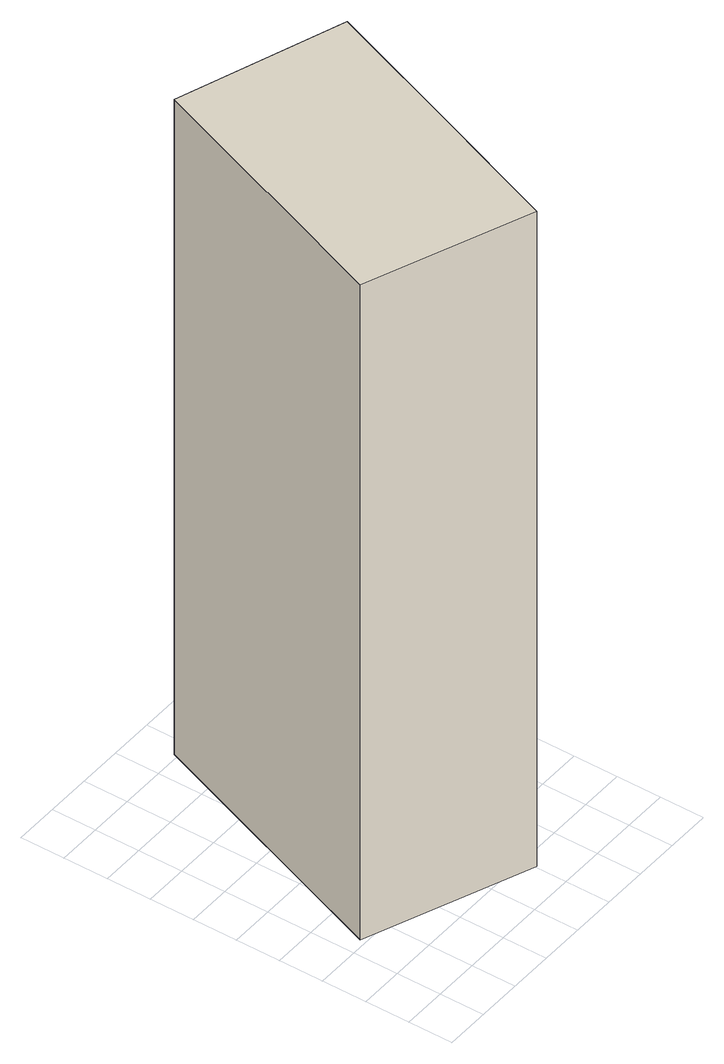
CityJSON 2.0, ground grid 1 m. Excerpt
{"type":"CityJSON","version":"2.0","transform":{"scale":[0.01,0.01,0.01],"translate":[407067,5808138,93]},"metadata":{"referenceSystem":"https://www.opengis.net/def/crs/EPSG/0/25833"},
"CityObjects":{
"building1":{"type":"Building","attributes":{"Gemeindeschluessel":"11000009","BezugspunktDach":"2200","function":"31001_2520","measuredHeight":17.2,"storeysAboveGround":1},"address":[{"country":"Germany","locality":"Berlin","thoroughfareNumber":"104","thoroughfareName":"Am Müggelberg"}],"geometry":[{"type":"Solid","lod":"1","boundaries":[[[[0,1,2,3,4]],[[5,6,7,8,9]],[[5,9,4,3]],[[6,5,3,2]],[[7,6,2,1]],[[8,7,1,0]],[[9,8,0,4]]]]}]}
},
"vertices":[
[404,70,1698],[520,375,1698],[635,679,1698],[263,809,1698],[38,213,1698],[263,809,77],[635,679,77],[520,375,77],[404,70,77],[38,213,77]
]}
